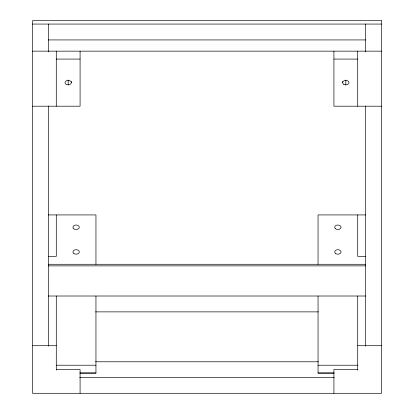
<?xml version="1.0" encoding="UTF-8"?>
<svg xmlns="http://www.w3.org/2000/svg" width="414" height="414" viewBox="0 0 414 414"><rect width="100%" height="100%" fill="white"/><g stroke="black" fill="none" stroke-linecap="round" stroke-linejoin="round"><path stroke-width="0.62" d="M32.494 24.064L381.506 24.064M48.355 39.93L365.645 39.93M32.494 51.15L381.506 51.15M56.288 59.078L80.083 59.078M333.917 59.078L357.712 59.078M32.494 106.196L80.083 106.196L80.083 51.15M381.506 106.196L333.917 106.196L333.917 51.15M48.355 214.928L95.95 214.928L95.95 264.282M365.645 214.928L318.05 214.928L318.05 264.282M48.355 256.354L56.288 256.354L56.288 214.928M365.645 256.354L357.712 256.354L357.712 214.928M48.355 264.282L365.645 264.282M48.355 265.871L365.645 265.871M48.355 296.015L365.645 296.015M95.53 311.877L318.469 311.877M32.494 345.706L56.288 345.706M357.712 345.706L381.506 345.706M95.53 361.779L318.469 361.779M56.288 365.215L95.95 365.215M318.05 365.215L357.712 365.215M56.288 369.505L80.083 369.505L80.083 393.3M357.712 369.505L333.917 369.505L333.917 393.3M79.871 372.957L95.95 372.957M318.05 372.957L334.129 372.957M79.959 373.149L95.95 373.149L95.95 296.015M334.041 373.149L318.05 373.149L318.05 296.015M79.674 377.433L334.326 377.433M365.645 24.064L365.645 51.843M365.645 106.046L365.645 346.151M357.712 51.15L357.712 106.196M357.712 296.015L357.712 370.095M345.814 80L345.814 84.88M342.642 81.418L342.642 82.634M71.358 81.418L71.358 82.634A3.172 2.246 0 0 1 66.602 84.58A3.172 2.246 0 0 1 66.602 80.694A3.172 2.246 0 0 1 71.358 82.634M68.186 80L68.186 84.88M56.288 51.15L56.288 106.196M56.288 296.015L56.288 370.095M48.355 24.064L48.355 51.843M48.355 106.046L48.355 346.151M381.506 20.7L32.494 20.7L32.494 393.3L381.506 393.3L381.506 20.7M335.635 253.534A3.172 2.246 0 0 0 340.945 252.524A3.172 2.246 0 0 0 337.058 249.777A3.172 2.246 0 0 0 335.635 253.534M335.635 228.854A3.172 2.246 0 0 0 340.945 227.845A3.172 2.246 0 0 0 337.058 225.097A3.172 2.246 0 0 0 335.635 228.854M73.878 253.534A3.172 2.246 0 0 0 79.183 252.524A3.172 2.246 0 0 0 75.296 249.777A3.172 2.246 0 0 0 73.878 253.534M73.878 228.854A3.172 2.246 0 0 0 79.183 227.845A3.172 2.246 0 0 0 75.296 225.097A3.172 2.246 0 0 0 73.878 228.854M343.568 84.223A3.172 2.246 0 0 0 348.878 83.219A3.172 2.246 0 0 0 344.991 80.471A3.172 2.246 0 0 0 343.568 84.223"/></g></svg>
